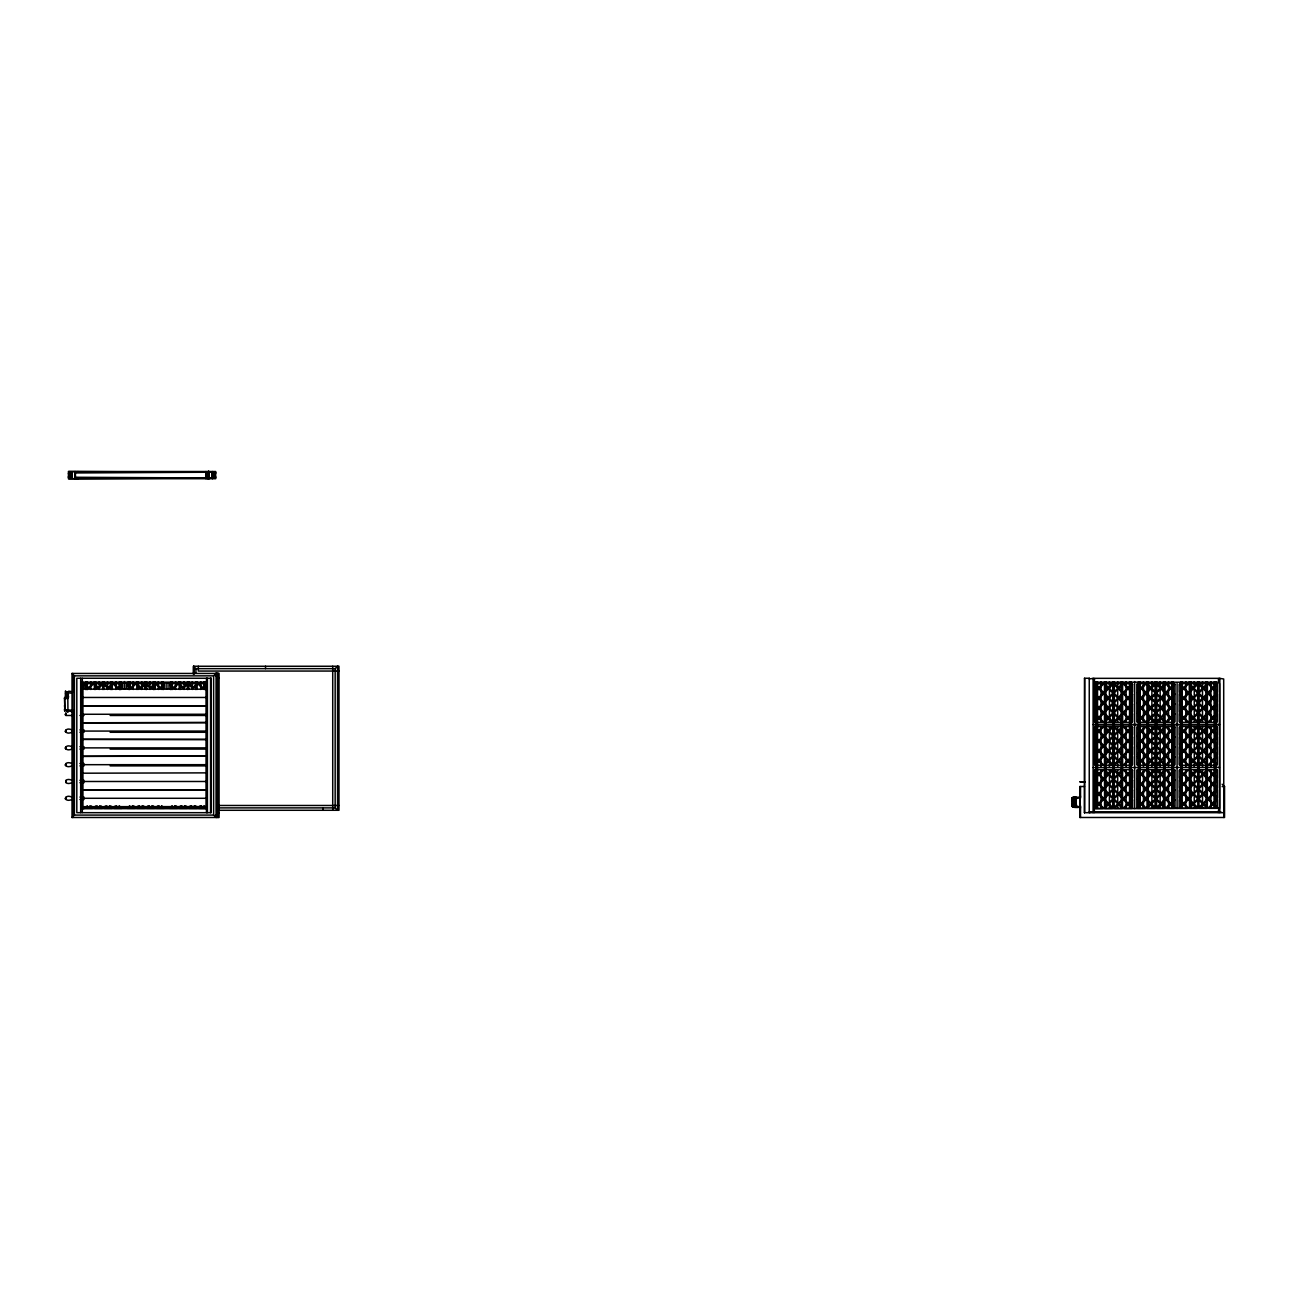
<?xml version="1.0" encoding="UTF-8"?>
<svg xmlns="http://www.w3.org/2000/svg" width="1289" height="1289" viewBox="0 0 1289 1289"><rect width="100%" height="100%" fill="white"/><g stroke="black" fill="none" stroke-linecap="round" stroke-linejoin="round"><path stroke-width="1.5" d="M64.498 709.578L64.998 710.513L64.498 697.816M67.946 697.816L64.45 698.412M72.265 709.659L72.297 711.705L72.265 710.287L64.659 709.595L64.692 710.803L64.708 697.607L68.72 696.898L67.35 697.43M64.676 706.275L64.676 705.856M64.676 697.929L64.659 697.607M65.433 698.139L65.53 690.888L65.916 694.32M65.916 698.316L65.691 695.383L65.916 698.67M71.942 749.086C63.66 752.518 63.693 743.157 71.942 746.685M65.868 695.593L65.707 696.431L65.723 692.837M67.946 710.497L67.769 694.11M72.265 693.111C65.916 693.611 68.962 688.971 68.236 696.833M68.446 476.559L68.43 477.51L69.155 476.559M68.43 473.675L69.155 472.709L69.155 473.675M70.718 476.559L70.702 477.51L69.977 476.559M70.702 473.675L70.702 472.709L69.977 473.675M72.265 476.559L71.54 477.478M72.248 473.675L71.54 472.741M209.881 472.225L75.004 472.95C75.568 467.601 75.68 482.876 74.843 477.268L209.881 477.993M206.321 688.954L206.321 798.294L82.142 798.294L82.142 807.043L82.142 688.729L82.142 729.429M206.047 472.95C205.982 467.601 206.321 482.747 205.918 477.268M206.466 808.719L206.466 807.784M206.691 472.95C206.691 467.665 206.707 482.553 206.691 477.365M207.738 472.95L208.125 471.565M208.125 472.854L208.125 471.79M209.06 472.95L209.172 471.516M211.767 476.559L212.476 477.51L212.476 476.559M211.75 473.675L212.476 472.709L212.476 473.675M214.038 476.559L214.022 477.51L213.297 476.559M214.022 473.675L214.022 472.709L213.297 473.675M214.86 476.559L215.569 477.51L215.569 476.559M214.844 473.675L215.569 472.709L215.569 473.675M1076.089 798.294C1076.621 794.926 1067.228 799.824 1075.751 797.746L1075.751 799.567L1072.48 799.808L1072.545 797.537L1072.303 805.883M1072.545 797.456L1075.832 797.005L1075.977 798.294M1072.48 797.73L1076.009 797.52L1075.977 798.648M1072.512 805.303L1072.545 806.415L1072.48 804.207L1072.48 806.624L1072.48 802.838M1072.851 802.08L1072.255 800.115M1075.574 799.921C1072.077 798.503 1072.48 804.803 1074.962 803.063M1074.962 802.676L1074.962 803.466C1072.69 805.013 1072.287 796.876 1076.524 799.019L1076.524 797.746M1073.238 802.177L1073.656 800.195M1073.656 802.451L1073.286 801.565L1073.447 802.435M1073.64 801.774L1073.463 799.567M1074.962 799.116L1074.962 801.79L1073.318 801.774M1075.977 806.108C1065.052 806.624 1082.067 809.041 1080.037 805.915M1075.977 803.128L1075.832 806.995L1075.977 797.746L1075.977 801.565M1080.037 806.995L1080.037 806.044M1080.037 799.47L1080.037 803.724M1080.037 798.294L1075.155 797.746L1075.155 799.019M1080.037 799.518L1080.037 798.648M1094.57 812.553L1094.071 808.058M1218.895 808.267L1094.039 808.751M64.708 698.461L68.188 698.412L68.188 693.047M64.659 709.595L64.692 710.803M65.433 697.655L65.433 697.285M65.691 694.497C64.611 691.258 68.188 691.146 67.189 694.11L65.884 693.144L65.9 694.529M65.916 748.925L65.916 746.685M67.801 695.399L67.801 696.833M67.834 694.529L67.785 691.935M82.142 773.207L206.321 772.868M82.142 756.401L206.321 756.063L82.142 756.289M206.321 722.678L82.142 722.791L206.321 722.452M206.321 705.985L82.142 705.985L206.321 706.098M206.321 789.883L82.142 789.77L206.321 790.109M1072.255 803.708L1072.335 801.242M1072.545 805.883L1072.48 804.094M1073.64 800.324C1074.575 798.536 1073.963 805.851 1074.414 802.966M1074.962 800.952L1074.51 803.837M1075.751 799.76L1075.542 802.354M1075.977 806.463L1075.977 805.399M1080.037 798.697L1080.037 797.81M1080.037 797.875L1080.037 797.037M1072.303 805.544L1080.134 806.882L1080.037 803.692M67.946 709.707L67.963 711.609M1076.524 806.302L1076.524 804.997C1071.095 802.966 1074.607 806.108 1074.833 803.434M1073.705 803.16L1073.318 801.661M65.691 696.737L65.868 697.929L65.884 696.817M65.691 693.724L65.707 694.272M67.834 693.095L67.85 692.08M67.995 710.916C65.497 711.641 67.979 710.755 67.995 711.754M323.136 810.282L323.152 807.881M1072.271 797.972L1072.335 799.712L1072.255 798.084M1074.301 803.273L1074.301 802.129M1075.977 799.841L1075.993 799.019L1076.009 799.921M65.916 715.427L65.916 713.075L65.916 715.476L71.942 715.476M71.942 797.085C63.677 793.492 63.677 803.095 71.942 799.486M206.578 682.961L81.642 683.122L81.642 682.155L206.466 682.155L206.466 683.089M1072.303 806.141L1072.255 804.239M64.788 710.513L72.281 711.56M1073.656 799.003L1073.673 805.029L1073.656 804.191M78.017 471.565L78.806 472.225M71.942 732.281C63.693 735.89 63.693 726.271 71.942 729.88M65.916 729.912L65.916 732.233M71.942 782.681C63.693 786.29 63.693 776.687 71.942 780.28M65.916 780.328L65.916 782.649M71.942 763.491C63.677 759.882 63.677 769.485 71.942 765.875M65.916 797.134L65.916 799.486M68.204 691.71C67.818 690.195 74.021 692.66 72.265 691.661M65.53 696.656L65.53 697.929M68.236 694.223L68.204 696.753L67.785 695.609M1075.558 805.029L1075.751 806.302M1074.962 804.191L1073.64 804.9M1073.656 799.824L1074.962 799.824M67.963 711.802L66.996 711.077L67.946 711.029M1073.64 803.788L1074.72 803.369M1089.237 678.981L1094.039 678.256M209.172 472.95L209.189 477.365M1074.817 800.807L1074.043 800.823M1074.639 800.92L1073.705 800.84M1218.202 812.586L1218.878 807.784M89.215 688.197L93.501 683.847L97.803 688.197M98.979 688.197L103.265 683.847L107.551 688.197M108.727 688.197L113.029 683.847L117.315 688.197M118.491 688.197L122.358 684.282L122.358 688.197M131.671 688.165L135.957 683.814L140.243 688.165M141.436 688.165L145.721 683.814L150.007 688.165M151.184 688.165L155.47 683.814L159.772 688.165M160.948 688.165L164.815 684.233L164.815 688.165M174.031 688.149L178.317 683.814L182.619 688.149M183.795 688.149L188.081 683.814L192.367 688.149M193.543 688.149L197.845 683.814L202.131 688.149M87.346 805.738L84.752 808.364L92.502 808.364L89.924 805.738M203.308 688.149L207.175 684.233M95.66 806.012L93.501 808.187L91.358 806.012M97.094 805.738L94.516 808.364L102.266 808.364L99.672 805.738M105.408 806.012L103.265 808.187L101.122 806.012M106.858 805.738L104.264 808.364L112.014 808.364L109.436 805.738M115.172 806.012L113.029 808.187L110.87 806.012M116.606 805.738L114.028 808.364L121.778 808.364L119.184 805.738M129.786 805.706L127.208 808.316L134.958 808.316L132.38 805.706M138.1 805.979L135.957 808.139L133.814 805.979M139.55 805.706L136.972 808.316L144.706 808.316L142.128 805.706M147.864 805.979L145.721 808.139L143.578 805.979M149.298 805.706L146.72 808.316L154.471 808.316L151.893 805.706M157.612 805.979L155.47 808.139L153.327 805.979M159.063 805.706L156.485 808.316L164.219 808.316L161.641 805.706M172.162 805.706L169.568 808.316L177.318 808.316L174.74 805.706M180.476 805.963L178.317 808.139L176.174 805.963M181.91 805.706L179.332 808.316L187.082 808.316L184.488 805.706M190.224 805.963L188.081 808.139L185.938 805.963M191.674 805.706L189.08 808.316L196.83 808.316L194.252 805.706M199.988 805.963L197.845 808.139L195.686 805.963M201.422 805.706L198.844 808.316L206.594 808.316L81.642 807.768L81.642 808.606L206.578 808.719M1189.538 808.316L1193.405 804.4L1197.272 808.316L1189.538 808.316L1189.28 767.728L1190.714 767.728L1190.714 808.284M72.023 817.484L74.408 815.083L74.408 675.855L72.023 673.454L219.082 673.454L219.082 817.484L72.023 817.484L72.023 673.454M215.65 675.855L218.05 673.309L215.65 673.309M335.156 668.653L337.541 666.252L337.573 810.282L335.156 807.881L335.156 668.653L195.928 668.653L193.511 666.252L193.511 674.26L193.543 666.252L338.975 666.252L338.975 810.282L217.519 810.282M74.408 675.855L213.636 675.855L216.053 673.454L216.053 817.484L213.636 815.083L74.408 815.083M1218.895 683.138L1218.282 678.352L1094.715 678.336L1094.039 682.864M75.036 478.686L75.036 471.516M205.918 471.516L205.918 478.718M77.372 477.993L78.017 478.654M1072.48 799.244L1074.978 799.019M82.303 678.32L82.303 812.553M210.542 812.666L210.542 678.24M1223.068 812.682L1084.436 812.682M67.27 711.157L67.624 711.641M215.65 472.225L68.365 471.516L215.65 471.516L215.65 478.718L68.365 478.718L215.65 477.993M338.959 671.053L198.329 671.053L198.297 666.252M72.796 678.256L72.796 812.682M218.083 678.256L219.066 678.256M1084.436 678.256L1089.414 678.256M1218.911 678.256L1223.696 678.981L1223.777 817.484M1094.039 682.187L1218.878 682.187M82.142 689.18L206.321 689.18M65.691 694.932L67.866 694.642M82.142 697.462L206.321 697.462M68.204 698.203L64.659 698.171M82.142 714.267L206.321 714.267M79.982 715.476L84.011 715.476M110.145 715.476L206.643 715.476M1093.265 724.482L1219.458 724.482M1093.265 724.676L1219.458 724.676M79.982 729.88L84.011 729.88M206.321 731.072L82.142 731.072L82.142 746.234M79.982 732.281L84.011 732.281M110.145 732.281L206.643 732.281M206.321 739.354L82.142 739.354L206.321 739.596M79.982 746.685L84.011 746.685M206.321 747.878L82.142 747.878L82.142 763.04M79.982 749.086L84.011 749.086M110.145 749.086L206.643 749.086M79.982 763.491L84.011 763.491M206.321 764.683L82.142 764.683L82.142 779.845M79.982 765.875L84.011 765.875M110.145 765.875L206.643 765.875M1105.898 767.181L1104.464 767.181L1104.464 724.692M1112.874 724.692L1112.874 767.181L1114.292 767.181L1114.292 724.692M1148.354 767.148L1146.92 767.148L1146.92 724.644M1163.645 724.644L1163.645 767.148L1165.063 767.148L1165.063 724.644M1173.457 724.644L1173.457 767.148L1172.039 767.148L1172.039 724.644M1182.271 767.132L1180.853 767.132L1180.853 724.644M1189.28 767.132L1190.714 767.132L1190.714 724.644M1206.005 767.132L1207.422 767.132L1207.422 724.644M1214.399 724.644L1214.399 767.132L1215.833 767.132M1093.265 767.583L1219.458 767.39M79.982 780.28L84.011 780.28M206.321 781.488L82.142 781.488L82.142 796.65M1084.822 781.811L1079.763 781.811L1085.306 781.827M79.982 782.681L84.011 782.681M1084.516 786.499L1079.747 786.499L1079.747 817.484L1224.55 817.484L1224.55 786.499L1222.149 786.628M1079.779 791.317L1080.488 797.15M79.982 797.085L84.011 797.085M79.982 799.486L84.011 799.486M1073.479 801.339L1074.962 801.162M1073.656 802.66L1073.64 803.482M1074.962 802.854L1073.463 803.047M1073.463 803.482L1075.622 803.74L1075.574 806.302M218.389 805.48L338.959 805.48M82.142 806.688L206.321 806.576L206.321 798.294M217.809 807.881L335.156 807.881M1220.86 811.844L1089.269 811.844L1089.995 812.682M218.083 812.682L219.066 812.682M1079.779 812.682L1080.488 806.866M209.172 478.718C207.755 458.948 209.398 484.551 209.06 477.268M1072.48 804.771L1074.978 805.013M1222.165 784.228L1224.55 786.628M215.65 814.954L218.05 817.484L218.067 673.454M172.855 688.149L168.988 684.233L168.988 688.149M130.495 688.165L126.628 684.233L126.628 688.165M88.039 688.197L84.172 684.282L84.172 688.197M204 805.706L206.578 808.477M65.916 763.491L65.916 765.875M1075.558 803.692L1075.558 804.61M65.868 696.608L65.691 695.593M81.739 807.8L81.755 808.719M207.738 477.268L207.738 478.654M77.082 477.623L77.082 478.09M76.696 477.623L76.728 478.718L77.098 477.913M75.648 477.913L75.648 477.623M1080.134 797.166L1075.767 797.311M1075.558 804.787L1075.606 802.676M1073.656 799.406L1073.656 799.889M208.125 478.654L208.125 477.365M207.738 477.881L207.722 472.225M1074.301 800.775L1074.301 801.919M265.534 666.252L265.534 668.653M1072.48 799.921L1072.641 802.209M67.801 694.094L67.769 696.06M65.9 693.836L65.868 696.044L65.723 693.836M1219.829 678.256L1219.829 812.682M1219.458 683.476L1219.458 808.477M1215.833 681.736L1215.833 724.225L1214.399 724.225L1214.399 681.736L1214.528 722.307M1215.833 724.644L1215.704 767.132M1215.704 808.284L1215.833 767.728L1214.399 767.728L1214.399 808.284L1214.528 769.646M1214.528 726.577L1214.528 767.132M1210.919 681.736L1210.919 722.307M1210.919 726.577L1210.919 767.132M1210.919 769.646L1210.919 808.284M1207.422 681.736L1207.422 724.225L1206.005 724.225L1206.005 681.736M1207.31 808.284L1207.422 767.728L1206.005 767.728L1206.133 808.284M1206.005 724.644L1206.133 767.132M1202.524 681.736L1202.524 722.307M1202.524 726.577L1202.524 767.132M1202.524 769.646L1202.524 808.284M1199.108 681.736L1199.108 724.225L1197.69 724.225L1197.69 681.736M1199.108 724.644L1199.108 767.132L1197.69 767.132L1197.69 724.644M1198.979 808.284L1199.108 767.728L1197.69 767.728L1197.819 808.284M1194.242 681.736L1194.242 722.307M1194.242 726.577L1194.242 767.132M1194.242 769.646L1194.242 808.284M1190.714 681.736L1190.714 724.225L1189.28 724.225L1189.28 681.736M1190.585 681.736L1190.585 722.307M1190.585 726.577L1190.585 767.132M1190.585 769.646L1190.585 808.284M1189.28 724.644L1189.409 767.132M1185.816 681.736L1185.816 722.307M1185.816 726.577L1185.816 767.132M1185.816 769.646L1185.816 808.284M1182.271 681.736L1182.271 724.225L1180.853 724.225L1180.853 681.736M1182.271 724.644L1182.158 767.132M1182.158 808.284L1182.271 767.728L1180.853 767.728L1180.853 808.284M1180.982 681.736L1180.982 722.307M1180.982 726.577L1181.03 767.406M1180.982 769.646L1180.982 808.284M1177.099 683.476L1177.099 808.477M1173.344 722.307L1173.344 681.736L1173.457 724.241L1172.039 724.241L1172.039 681.736M1173.344 726.577L1173.344 767.148M1173.344 769.662L1173.344 808.284L1173.457 767.728L1172.039 767.728L1172.039 808.284M1172.168 681.736L1172.168 722.307M1172.168 726.577L1172.168 767.148M1172.168 769.662L1172.168 808.284M1168.543 681.736L1168.543 722.307M1168.543 726.577L1168.543 767.148M1168.543 769.662L1168.543 808.284M1165.063 681.736L1165.063 724.241L1163.645 724.241L1163.645 681.736L1163.774 722.307M1164.934 808.284L1165.063 767.728L1163.645 767.728L1163.645 808.284L1163.774 769.662M1163.774 726.577L1163.774 767.148M1160.164 681.736L1160.164 722.307M1160.164 726.577L1160.164 767.148M1160.164 769.662L1160.164 808.284M1156.749 681.736L1156.749 724.241L1155.331 724.241L1155.331 681.736M1156.749 724.644L1156.749 767.148L1155.331 767.148L1155.331 724.644M1156.604 808.284L1156.749 767.728L1155.331 767.728L1155.331 808.284M1155.46 681.736L1155.46 722.307M1155.46 726.577L1155.46 767.148M1155.46 769.662L1155.46 808.284M1151.883 681.736L1151.883 722.307M1151.883 726.577L1151.883 767.148M1151.883 769.662L1151.883 808.284M1148.354 681.736L1148.354 724.241L1146.92 724.241L1146.92 681.736M1148.354 724.644L1148.225 767.148M1148.225 808.284L1148.354 767.728L1146.92 767.728L1147.049 808.284M1143.456 681.736L1143.456 722.307M1143.456 726.577L1143.456 767.148M1143.456 769.662L1143.456 808.284M1139.911 681.736L1139.911 724.241L1138.493 724.241L1138.493 681.736L1138.622 722.307M1139.911 724.644L1139.911 767.148L1138.493 767.148L1138.493 724.644M1139.911 808.284L1139.911 767.728L1138.493 767.728L1138.493 808.284L1138.622 769.662M1139.782 681.736L1139.782 722.307M1139.782 726.577L1139.782 767.148M1139.782 769.662L1139.782 808.284M1138.622 726.577L1138.67 767.406M1134.642 681.559L1134.642 808.525M1131.017 681.784L1131.017 724.273L1129.583 724.273L1129.583 681.784M1131.017 724.692L1131.017 767.181L1129.583 767.181L1129.583 724.692M1131.017 808.332L1131.017 767.761L1129.583 767.761L1129.583 808.332M1130.888 681.784L1130.888 722.339M1130.888 726.625L1130.888 767.181M1130.888 769.694L1130.888 808.332M1129.712 681.784L1129.712 722.339M1129.712 726.625L1129.712 767.181M1129.712 769.694L1129.712 808.332M1126.103 681.784L1126.103 722.339M1126.103 726.625L1126.103 767.181M1126.103 769.694L1126.103 808.332M1122.622 681.784L1122.622 724.273L1121.188 724.273L1121.188 681.784M1122.622 724.692L1122.622 767.181L1121.188 767.181L1121.188 724.692M1122.493 808.332L1122.622 767.761L1121.188 767.761L1121.317 808.332M1117.708 681.784L1117.708 722.339M1117.708 726.625L1117.708 767.181M1117.708 769.694L1117.708 808.332M1114.292 681.784L1114.292 724.273L1112.874 724.273L1112.874 681.784L1113.003 722.339M1114.163 808.332L1114.292 767.761L1112.874 767.761L1112.874 808.332L1113.003 769.694M1113.003 726.625L1113.003 767.181M1109.426 681.784L1109.426 722.339M1109.426 726.625L1109.426 767.181M1109.426 769.694L1109.426 808.332M1105.898 681.784L1105.898 724.273L1104.464 724.273L1104.464 681.784M1105.898 724.692L1105.769 767.181M1105.769 808.332L1105.898 767.761L1104.464 767.761L1104.592 808.332M1100.999 681.784L1100.999 722.339M1100.999 726.625L1100.999 767.181M1100.999 769.694L1100.999 808.332M1097.455 681.784L1097.455 724.273L1096.037 724.273L1096.037 681.784M1097.455 724.692L1097.455 767.181L1096.037 767.181L1096.037 724.692M1097.455 808.332L1097.455 767.761L1096.037 767.761L1096.037 808.332M1097.342 681.784L1097.342 722.339M1097.342 726.625L1097.342 767.181M1097.342 769.694L1097.342 808.332M1096.166 681.784L1096.166 722.339M1096.166 726.625L1096.214 767.454M1096.166 769.694L1096.166 808.332M1093.088 678.256L1093.088 812.682M1089.253 678.256L1089.237 812.682M1080.52 786.499L1080.52 798.117M1080.52 805.867L1080.52 817.484M1075.574 797.746L1075.622 800.276M1075.155 805.013L1075.155 806.302M1074.978 806.302L1074.978 797.746L1072.48 798.068L1072.48 799.808M337.96 666.252L337.944 810.282M332.723 666.252L332.723 810.282M216.826 673.454L216.826 817.484M214.844 472.225L214.876 477.993M214.038 472.225L214.038 477.993M213.636 675.855L213.636 815.083M213.281 472.225L213.281 477.993M212.411 471.516L212.411 478.718M211.734 472.225L211.783 477.993M208.173 471.516L208.173 478.718M207.416 678.24L207.416 812.666M206.466 678.24L206.466 812.666M205.628 681.736L205.628 689.47M205.499 681.736L205.499 689.47M204.339 681.736L204.339 689.47M204.21 681.736L204.21 689.47M200.713 681.736L200.713 689.47M197.233 681.736L197.104 689.47M195.944 681.736L195.944 689.47M195.928 668.653L195.928 672.632M195.815 681.736L195.815 689.47M193.914 666.252L193.93 674.26M192.319 681.736L192.319 689.47M188.903 681.736L188.774 689.47M187.63 683.669L187.63 689.47M187.485 681.736L187.485 689.47M184.053 681.736L184.053 689.47M180.508 681.736L180.379 689.47M179.09 681.736L179.219 689.47M175.61 681.736L175.61 689.47M170.776 681.736L170.776 689.47M170.647 681.736L170.647 689.47M166.893 683.476L166.909 689.325M163.268 681.736L163.268 689.47M163.139 681.736L163.139 689.47M161.834 681.736L161.963 689.47M158.354 681.736L158.354 689.47M154.873 681.736L154.873 689.47M154.744 681.736L154.744 689.47M153.568 681.736L153.568 689.47M153.439 681.736L153.439 689.47M149.959 681.736L149.959 689.47M146.543 681.736L146.543 689.47M146.414 681.736L146.414 689.47M145.27 683.669L145.27 689.47L145.125 681.736M141.693 681.736L141.693 689.47M138.149 681.736L138.02 689.47M136.715 681.736L136.86 689.47M133.25 681.736L133.25 689.47M129.722 681.736L129.722 689.47M129.593 681.736L129.593 689.47M128.288 681.736L128.417 689.47M124.534 683.476L124.534 689.325L124.453 681.559M120.812 681.784L120.812 689.502M120.683 681.784L120.683 689.502M115.897 681.784L115.897 689.502M112.288 681.784L112.288 689.502M111.128 681.784L111.128 689.502M110.999 681.784L110.999 689.502M107.503 681.784L107.503 689.502M104.087 681.784L103.958 689.502M102.814 683.718L102.814 689.502L102.669 681.784M99.237 681.784L99.237 689.502M95.692 681.784L95.563 689.502M94.274 681.784L94.403 689.502M90.794 681.784L90.794 689.502M85.976 681.784L85.976 689.502M85.831 681.784L85.831 689.502M82.883 682.268L82.883 808.67M80.788 682.252L80.788 808.654M80.675 678.24L80.675 812.65M72.796 673.454L72.796 692.274M72.796 710.303L72.796 817.484M72.232 472.225L72.281 477.993M71.556 472.225L71.523 477.993M70.734 472.225L70.686 477.993M69.977 472.225L69.977 477.993M69.171 472.225L69.139 477.993M68.414 472.225L68.462 477.993M67.189 692.805L67.189 694.11M66.512 691.742L66.529 694.964M64.45 706.018L64.45 705.889M65.433 798.117L65.433 798.954L65.433 798.117M65.433 781.311L65.433 781.311M65.433 764.506L65.433 765.344L65.433 764.506M65.433 747.701L65.433 748.538L65.433 747.539M65.433 730.895L65.433 731.749L65.433 730.895M65.433 714.09L65.433 714.944L65.433 714.09M75.648 472.048L75.648 472.048M83.849 808.622L83.849 807.8L83.866 808.622M66.529 695.206L66.529 696.511L66.529 695.206M92.502 683.686L88.635 687.601L84.752 683.686L92.502 683.686M102.266 683.686L98.383 687.601L94.516 683.686L102.266 683.686M112.014 683.686L108.147 687.601L104.264 683.686L112.014 683.686M121.778 683.686L117.895 687.601L114.028 683.686L121.778 683.686M134.958 683.637L131.075 687.569L127.208 683.637L134.958 683.637M144.706 683.637L140.839 687.569L136.972 683.637L144.706 683.637M154.471 683.637L150.604 687.569L146.72 683.637L154.471 683.637M164.219 683.637L160.352 687.569L156.485 683.637L164.219 683.637M177.318 683.637L173.451 687.553L169.568 683.637L177.318 683.637M187.082 683.637L183.199 687.553L179.332 683.637L187.082 683.637M196.83 683.637L192.963 687.553L189.08 683.637L196.83 683.637M206.594 683.637L202.711 687.553L198.844 683.637L206.594 683.637M1098.244 688.197L1094.361 692.129L1094.361 684.282L1098.244 688.197M1102.707 683.686L1098.824 687.601L1094.957 683.686L1102.707 683.686M1098.824 688.793L1094.538 693.144L1098.824 697.494L1103.11 693.144L1098.824 688.793M1103.706 683.847L1099.42 688.197L1103.706 692.547L1107.992 688.197L1103.706 683.847M1098.244 698.09L1094.361 702.006L1094.361 694.159L1098.244 698.09M1112.455 683.686L1108.588 687.601L1104.721 683.686L1112.455 683.686M1098.824 698.686L1094.538 703.021L1098.824 707.371L1103.11 703.021L1098.824 698.686M1103.706 693.74L1099.42 698.09L1103.706 702.424L1107.992 698.09L1103.706 693.74M1108.588 688.793L1104.302 693.144L1108.588 697.494L1112.874 693.144L1108.588 688.793M1113.47 683.847L1109.168 688.197L1113.47 692.547L1117.756 688.197L1113.47 683.847M1098.244 707.967L1094.361 711.899L1094.361 704.052L1098.244 707.967M1122.22 683.686L1118.336 687.601L1114.469 683.686L1122.22 683.686M1098.824 708.563L1094.538 712.914L1098.824 717.264L1103.11 712.914L1098.824 708.563M1103.706 703.617L1099.42 707.967L1103.706 712.318L1107.992 707.967L1103.706 703.617M1108.588 698.686L1104.302 703.021L1108.588 707.371L1112.874 703.021L1108.588 698.686M1113.47 693.74L1109.168 698.09L1113.47 702.424L1117.756 698.09L1113.47 693.74M1118.336 688.793L1114.05 693.144L1118.336 697.494L1122.638 693.144L1118.336 688.793M1123.218 683.847L1118.933 688.197L1123.218 692.547L1127.504 688.197L1123.218 683.847M1098.244 717.86L1094.361 721.776L1094.361 713.929L1098.244 717.86M1131.968 683.686L1128.101 687.601L1124.234 683.686L1131.968 683.686M1098.824 718.456L1094.957 722.372L1102.707 722.372L1098.824 718.456M1103.706 713.51L1099.42 717.86L1103.706 722.194L1107.992 717.86L1103.706 713.51M1108.588 708.563L1104.302 712.914L1108.588 717.264L1112.874 712.914L1108.588 708.563M1113.47 703.617L1109.168 707.967L1113.47 712.318L1117.756 707.967L1113.47 703.617M1118.336 698.686L1114.05 703.021L1118.336 707.371L1122.638 703.021L1118.336 698.686M1123.218 693.74L1118.933 698.09L1123.218 702.424L1127.504 698.09L1123.218 693.74M1128.101 688.793L1123.815 693.144L1128.101 697.494L1132.387 693.144L1128.101 688.793M1132.564 684.282L1128.697 688.197L1132.564 692.129L1132.564 684.282M1108.588 718.456L1104.721 722.372L1112.455 722.372L1108.588 718.456M1113.47 713.51L1109.168 717.86L1113.47 722.194L1117.756 717.86L1113.47 713.51M1118.336 708.563L1114.05 712.914L1118.336 717.264L1122.638 712.914L1118.336 708.563M1123.218 703.617L1118.933 707.967L1123.218 712.318L1127.504 707.967L1123.218 703.617M1128.101 698.686L1123.815 703.021L1128.101 707.371L1132.387 703.021L1128.101 698.686M1132.564 694.159L1128.697 698.09L1132.564 702.006L1132.564 694.159M1098.244 731.105L1094.361 735.036L1094.361 727.189L1098.244 731.105M1102.707 726.593L1098.824 730.509L1094.957 726.593L1102.707 726.593M1140.684 688.165L1136.817 692.08L1136.817 684.233L1140.684 688.165M1145.148 683.637L1141.281 687.569L1137.414 683.637L1145.148 683.637M1098.824 731.701L1094.538 736.051L1098.824 740.402L1103.11 736.051L1098.824 731.701M1103.706 726.754L1099.42 731.105L1103.706 735.455L1107.992 731.105L1103.706 726.754M1141.281 688.761L1136.995 693.095L1141.281 697.446L1145.567 693.095L1141.281 688.761M1146.163 683.814L1141.877 688.165L1146.163 692.499L1150.449 688.165L1146.163 683.814M1118.336 718.456L1114.469 722.372L1122.22 722.372L1118.336 718.456M1123.218 713.51L1118.933 717.86L1123.218 722.194L1127.504 717.86L1123.218 713.51M1128.101 708.563L1123.815 712.914L1128.101 717.264L1132.387 712.914L1128.101 708.563M1132.564 704.052L1128.697 707.967L1132.564 711.899L1132.564 704.052M1098.244 740.998L1094.361 744.913L1094.361 737.066L1098.244 740.998M1112.455 726.593L1108.588 730.509L1104.721 726.593L1112.455 726.593M1140.684 698.042L1136.817 701.973L1136.817 694.127L1140.684 698.042M1154.912 683.637L1151.045 687.569L1147.162 683.637L1154.912 683.637M1098.824 741.594L1094.538 745.928L1098.824 750.279L1103.11 745.928L1098.824 741.594M1103.706 736.647L1099.42 740.998L1103.706 745.332L1107.992 740.998L1103.706 736.647M1108.588 731.701L1104.302 736.051L1108.588 740.402L1112.874 736.051L1108.588 731.701M1113.47 726.754L1109.168 731.105L1113.47 735.455L1117.756 731.105L1113.47 726.754M1141.281 698.638L1136.995 702.988L1141.281 707.339L1145.567 702.988L1141.281 698.638M1146.163 693.708L1141.877 698.042L1146.163 702.392L1150.449 698.042L1146.163 693.708M1151.045 688.761L1146.743 693.095L1151.045 697.446L1155.331 693.095L1151.045 688.761M1155.911 683.814L1151.625 688.165L1155.911 692.499L1160.213 688.165L1155.911 683.814M1128.101 718.456L1124.234 722.372L1131.968 722.372L1128.101 718.456M1132.564 713.929L1128.697 717.86L1132.564 721.776L1132.564 713.929M1098.244 750.875L1094.361 754.806L1094.361 746.959L1098.244 750.875M1122.22 726.593L1118.336 730.509L1114.469 726.593L1122.22 726.593M1140.684 707.935L1136.817 711.85L1136.817 704.003L1140.684 707.935M1164.66 683.637L1160.793 687.569L1156.926 683.637L1164.66 683.637M1098.824 751.471L1094.538 755.821L1098.824 760.172L1103.11 755.821L1098.824 751.471M1103.706 746.524L1099.42 750.875L1103.706 755.225L1107.992 750.875L1103.706 746.524M1108.588 741.594L1104.302 745.928L1108.588 750.279L1112.874 745.928L1108.588 741.594M1113.47 736.647L1109.168 740.998L1113.47 745.332L1117.756 740.998L1113.47 736.647M1118.336 731.701L1114.05 736.051L1118.336 740.402L1122.638 736.051L1118.336 731.701M1123.218 726.754L1118.933 731.105L1123.218 735.455L1127.504 731.105L1123.218 726.754M1141.281 708.531L1136.995 712.865L1141.281 717.216L1145.567 712.865L1141.281 708.531M1146.163 703.585L1141.877 707.935L1146.163 712.269L1150.449 707.935L1146.163 703.585M1151.045 698.638L1146.743 702.988L1151.045 707.339L1155.331 702.988L1151.045 698.638M1155.911 693.708L1151.625 698.042L1155.911 702.392L1160.213 698.042L1155.911 693.708M1160.793 688.761L1156.507 693.095L1160.793 697.446L1165.079 693.095L1160.793 688.761M1165.675 683.814L1161.389 688.165L1165.675 692.499L1169.961 688.165L1165.675 683.814M1098.244 760.768L1094.361 764.683L1094.361 756.836L1098.244 760.768M1131.968 726.593L1128.101 730.509L1124.234 726.593L1131.968 726.593M1140.684 717.812L1136.817 721.743L1136.817 713.897L1140.684 717.812M1174.424 683.637L1170.557 687.569L1166.674 683.637L1174.424 683.637M1098.824 761.364L1094.957 765.279L1102.707 765.279L1098.824 761.364M1103.706 756.417L1099.42 760.768L1103.706 765.102L1107.992 760.768L1103.706 756.417M1108.588 751.471L1104.302 755.821L1108.588 760.172L1112.874 755.821L1108.588 751.471M1113.47 746.524L1109.168 750.875L1113.47 755.225L1117.756 750.875L1113.47 746.524M1118.336 741.594L1114.05 745.928L1118.336 750.279L1122.638 745.928L1118.336 741.594M1123.218 736.647L1118.933 740.998L1123.218 745.332L1127.504 740.998L1123.218 736.647M1128.101 731.701L1123.815 736.051L1128.101 740.402L1132.387 736.051L1128.101 731.701M1132.564 727.189L1128.697 731.105L1132.564 735.036L1132.564 727.189M1141.281 718.408L1137.414 722.339L1145.148 722.339L1141.281 718.408M1146.163 713.478L1141.877 717.812L1146.163 722.162L1150.449 717.812L1146.163 713.478M1151.045 708.531L1146.743 712.865L1151.045 717.216L1155.331 712.865L1151.045 708.531M1155.911 703.585L1151.625 707.935L1155.911 712.269L1160.213 707.935L1155.911 703.585M1160.793 698.638L1156.507 702.988L1160.793 707.339L1165.079 702.988L1160.793 698.638M1165.675 693.708L1161.389 698.042L1165.675 702.392L1169.961 698.042L1165.675 693.708M1170.557 688.761L1166.271 693.095L1170.557 697.446L1174.843 693.095L1170.557 688.761M1175.02 684.233L1171.137 688.165L1175.02 692.08L1175.02 684.233M1108.588 761.364L1104.721 765.279L1112.455 765.279L1108.588 761.364M1113.47 756.417L1109.168 760.768L1113.47 765.102L1117.756 760.768L1113.47 756.417M1118.336 751.471L1114.05 755.821L1118.336 760.172L1122.638 755.821L1118.336 751.471M1123.218 746.524L1118.933 750.875L1123.218 755.225L1127.504 750.875L1123.218 746.524M1128.101 741.594L1123.815 745.928L1128.101 750.279L1132.387 745.928L1128.101 741.594M1132.564 737.066L1128.697 740.998L1132.564 744.913L1132.564 737.066M1151.045 718.408L1147.162 722.339L1154.912 722.339L1151.045 718.408M1155.911 713.478L1151.625 717.812L1155.911 722.162L1160.213 717.812L1155.911 713.478M1160.793 708.531L1156.507 712.865L1160.793 717.216L1165.079 712.865L1160.793 708.531M1165.675 703.585L1161.389 707.935L1165.675 712.269L1169.961 707.935L1165.675 703.585M1170.557 698.638L1166.271 702.988L1170.557 707.339L1174.843 702.988L1170.557 698.638M1175.02 694.127L1171.137 698.042L1175.02 701.973L1175.02 694.127M1098.244 774.19L1094.361 778.105L1094.361 770.258L1098.244 774.19M1102.707 769.662L1098.824 773.593L1094.957 769.662L1102.707 769.662M1140.684 731.072L1136.817 734.988L1136.817 727.141L1140.684 731.072M1145.148 726.545L1141.281 730.476L1137.414 726.545L1145.148 726.545M1183.06 688.149L1179.177 692.08L1179.177 684.233L1183.06 688.149M1187.523 683.637L1183.64 687.553L1179.773 683.637L1187.523 683.637M1098.824 774.786L1094.538 779.12L1098.824 783.47L1103.11 779.12L1098.824 774.786M1103.706 769.839L1099.42 774.19L1103.706 778.524L1107.992 774.19L1103.706 769.839M1141.281 731.669L1136.995 736.019L1141.281 740.353L1145.567 736.019L1141.281 731.669M1146.163 726.722L1141.877 731.072L1146.163 735.407L1150.449 731.072L1146.163 726.722M1183.64 688.761L1179.354 693.095L1183.64 697.446L1187.926 693.095L1183.64 688.761M1188.522 683.814L1184.237 688.149L1188.522 692.499L1192.808 688.149L1188.522 683.814M1118.336 761.364L1114.469 765.279L1122.22 765.279L1118.336 761.364M1123.218 756.417L1118.933 760.768L1123.218 765.102L1127.504 760.768L1123.218 756.417M1128.101 751.471L1123.815 755.821L1128.101 760.172L1132.387 755.821L1128.101 751.471M1132.564 746.959L1128.697 750.875L1132.564 754.806L1132.564 746.959M1160.793 718.408L1156.926 722.339L1164.66 722.339L1160.793 718.408M1165.675 713.478L1161.389 717.812L1165.675 722.162L1169.961 717.812L1165.675 713.478M1170.557 708.531L1166.271 712.865L1170.557 717.216L1174.843 712.865L1170.557 708.531M1175.02 704.003L1171.137 707.935L1175.02 711.85L1175.02 704.003M1140.684 740.949L1136.817 744.881L1136.817 737.034L1140.684 740.949M1154.912 726.545L1151.045 730.476L1147.162 726.545L1154.912 726.545M1098.244 784.066L1094.361 787.998L1094.361 780.151L1098.244 784.066M1112.455 769.662L1108.588 773.593L1104.721 769.662L1112.455 769.662M1183.06 698.042L1179.177 701.957L1179.177 694.127L1183.06 698.042M1197.272 683.637L1193.405 687.553L1189.538 683.637L1197.272 683.637M1098.824 784.663L1094.538 789.013L1098.824 793.363L1103.11 789.013L1098.824 784.663M1103.706 779.716L1099.42 784.066L1103.706 788.417L1107.992 784.066L1103.706 779.716M1108.588 774.786L1104.302 779.12L1108.588 783.47L1112.874 779.12L1108.588 774.786M1113.47 769.839L1109.168 774.19L1113.47 778.524L1117.756 774.19L1113.47 769.839M1141.281 741.546L1136.995 745.896L1141.281 750.246L1145.567 745.896L1141.281 741.546M1146.163 736.615L1141.877 740.949L1146.163 745.3L1150.449 740.949L1146.163 736.615M1151.045 731.669L1146.743 736.019L1151.045 740.353L1155.331 736.019L1151.045 731.669M1155.911 726.722L1151.625 731.072L1155.911 735.407L1160.213 731.072L1155.911 726.722M1183.64 698.638L1179.354 702.988L1183.64 707.323L1187.926 702.988L1183.64 698.638M1188.522 693.691L1184.237 698.042L1188.522 702.392L1192.808 698.042L1188.522 693.691M1193.405 688.761L1189.119 693.095L1193.405 697.446L1197.69 693.095L1193.405 688.761M1198.287 683.814L1193.985 688.149L1198.287 692.499L1202.573 688.149L1198.287 683.814M1128.101 761.364L1124.234 765.279L1131.968 765.279L1128.101 761.364M1132.564 756.836L1128.697 760.768L1132.564 764.683L1132.564 756.836M1170.557 718.408L1166.674 722.339L1174.424 722.339L1170.557 718.408M1175.02 713.897L1171.137 717.812L1175.02 721.743L1175.02 713.897M1140.684 750.843L1136.817 754.758L1136.817 746.911L1140.684 750.843M1164.66 726.545L1160.793 730.476L1156.926 726.545L1164.66 726.545M1183.06 707.919L1179.177 711.85L1179.177 704.003L1183.06 707.919M1207.036 683.637L1203.153 687.553L1199.286 683.637L1207.036 683.637M1098.244 793.96L1094.361 797.875L1094.361 790.028L1098.244 793.96M1122.22 769.662L1118.336 773.593L1114.469 769.662L1122.22 769.662M1141.281 751.439L1136.995 755.789L1141.281 760.123L1145.567 755.789L1141.281 751.439M1146.163 746.492L1141.877 750.843L1146.163 755.177L1150.449 750.843L1146.163 746.492M1151.045 741.546L1146.743 745.896L1151.045 750.246L1155.331 745.896L1151.045 741.546M1155.911 736.615L1151.625 740.949L1155.911 745.3L1160.213 740.949L1155.911 736.615M1160.793 731.669L1156.507 736.019L1160.793 740.353L1165.079 736.019L1160.793 731.669M1165.675 726.722L1161.389 731.072L1165.675 735.407L1169.961 731.072L1165.675 726.722M1183.64 708.531L1179.354 712.865L1183.64 717.216L1187.926 712.865L1183.64 708.531M1188.522 703.585L1184.237 707.919L1188.522 712.269L1192.808 707.919L1188.522 703.585M1193.405 698.638L1189.119 702.988L1193.405 707.323L1197.69 702.988L1193.405 698.638M1198.287 693.691L1193.985 698.042L1198.287 702.392L1202.573 698.042L1198.287 693.691M1203.153 688.761L1198.867 693.095L1203.153 697.446L1207.455 693.095L1203.153 688.761M1208.035 683.814L1203.749 688.149L1208.035 692.499L1212.321 688.149L1208.035 683.814M1098.824 794.556L1094.538 798.89L1098.824 803.24L1103.11 798.89L1098.824 794.556M1103.706 789.609L1099.42 793.96L1103.706 798.294L1107.992 793.96L1103.706 789.609M1108.588 784.663L1104.302 789.013L1108.588 793.363L1112.874 789.013L1108.588 784.663M1113.47 779.716L1109.168 784.066L1113.47 788.417L1117.756 784.066L1113.47 779.716M1118.336 774.786L1114.05 779.12L1118.336 783.47L1122.638 779.12L1118.336 774.786M1123.218 769.839L1118.933 774.19L1123.218 778.524L1127.504 774.19L1123.218 769.839M1098.244 803.837L1094.361 807.768L1094.361 799.921L1098.244 803.837M1131.968 769.662L1128.101 773.593L1124.234 769.662L1131.968 769.662M1140.684 760.719L1136.817 764.651L1136.817 756.804L1140.684 760.719M1174.424 726.545L1170.557 730.476L1166.674 726.545L1174.424 726.545M1183.06 717.812L1179.177 721.727L1179.177 713.897L1183.06 717.812M1216.784 683.637L1212.917 687.553L1209.05 683.637L1216.784 683.637M1141.281 761.316L1137.414 765.247L1145.148 765.247L1141.281 761.316M1146.163 756.385L1141.877 760.719L1146.163 765.07L1150.449 760.719L1146.163 756.385M1151.045 751.439L1146.743 755.789L1151.045 760.123L1155.331 755.789L1151.045 751.439M1155.911 746.492L1151.625 750.843L1155.911 755.177L1160.213 750.843L1155.911 746.492M1160.793 741.546L1156.507 745.896L1160.793 750.246L1165.079 745.896L1160.793 741.546M1165.675 736.615L1161.389 740.949L1165.675 745.3L1169.961 740.949L1165.675 736.615M1170.557 731.669L1166.271 736.019L1170.557 740.353L1174.843 736.019L1170.557 731.669M1175.02 727.141L1171.137 731.072L1175.02 734.988L1175.02 727.141M1183.64 718.408L1179.773 722.339L1187.523 722.339L1183.64 718.408M1188.522 713.462L1184.237 717.812L1188.522 722.162L1192.808 717.812L1188.522 713.462M1193.405 708.531L1189.119 712.865L1193.405 717.216L1197.69 712.865L1193.405 708.531M1198.287 703.585L1193.985 707.919L1198.287 712.269L1202.573 707.919L1198.287 703.585M1203.153 698.638L1198.867 702.988L1203.153 707.323L1207.455 702.988L1203.153 698.638M1208.035 693.691L1203.749 698.042L1208.035 702.392L1212.321 698.042L1208.035 693.691M1212.917 688.761L1208.631 693.095L1212.917 697.446L1217.203 693.095L1212.917 688.761M1217.38 684.233L1213.513 688.149L1217.38 692.08L1217.38 684.233M1098.824 804.433L1094.957 808.364L1102.707 808.364L1098.824 804.433M1103.706 799.486L1099.42 803.837L1103.706 808.187L1107.992 803.837L1103.706 799.486M1108.588 794.556L1104.302 798.89L1108.588 803.24L1112.874 798.89L1108.588 794.556M1113.47 789.609L1109.168 793.96L1113.47 798.294L1117.756 793.96L1113.47 789.609M1118.336 784.663L1114.05 789.013L1118.336 793.363L1122.638 789.013L1118.336 784.663M1123.218 779.716L1118.933 784.066L1123.218 788.417L1127.504 784.066L1123.218 779.716M1128.101 774.786L1123.815 779.12L1128.101 783.47L1132.387 779.12L1128.101 774.786M1132.564 770.258L1128.697 774.19L1132.564 778.105L1132.564 770.258M1108.588 804.433L1104.721 808.364L1112.455 808.364L1108.588 804.433M1113.47 799.486L1109.168 803.837L1113.47 808.187L1117.756 803.837L1113.47 799.486M1118.336 794.556L1114.05 798.89L1118.336 803.24L1122.638 798.89L1118.336 794.556M1123.218 789.609L1118.933 793.96L1123.218 798.294L1127.504 793.96L1123.218 789.609M1128.101 784.663L1123.815 789.013L1128.101 793.363L1132.387 789.013L1128.101 784.663M1132.564 780.151L1128.697 784.066L1132.564 787.998L1132.564 780.151M1151.045 761.316L1147.162 765.247L1154.912 765.247L1151.045 761.316M1155.911 756.385L1151.625 760.719L1155.911 765.07L1160.213 760.719L1155.911 756.385M1160.793 751.439L1156.507 755.789L1160.793 760.123L1165.079 755.789L1160.793 751.439M1165.675 746.492L1161.389 750.843L1165.675 755.177L1169.961 750.843L1165.675 746.492M1170.557 741.546L1166.271 745.896L1170.557 750.246L1174.843 745.896L1170.557 741.546M1175.02 737.034L1171.137 740.949L1175.02 744.881L1175.02 737.034M1193.405 718.408L1189.538 722.339L1197.272 722.339L1193.405 718.408M1198.287 713.462L1193.985 717.812L1198.287 722.162L1202.573 717.812L1198.287 713.462M1203.153 708.531L1198.867 712.865L1203.153 717.216L1207.455 712.865L1203.153 708.531M1208.035 703.585L1203.749 707.919L1208.035 712.269L1212.321 707.919L1208.035 703.585M1212.917 698.638L1208.631 702.988L1212.917 707.323L1217.203 702.988L1212.917 698.638M1217.38 694.127L1213.513 698.042L1217.38 701.957L1217.38 694.127M1140.684 774.141L1136.817 778.073L1136.817 770.226L1140.684 774.141M1145.148 769.63L1141.281 773.545L1137.414 769.63L1145.148 769.63M1183.06 731.072L1179.177 734.988L1179.177 727.141L1183.06 731.072M1187.523 726.545L1183.64 730.46L1179.773 726.545L1187.523 726.545M1141.281 774.737L1136.995 779.088L1141.281 783.438L1145.567 779.088L1141.281 774.737M1146.163 769.807L1141.877 774.141L1146.163 778.492L1150.449 774.141L1146.163 769.807M1183.64 731.669L1179.354 736.003L1183.64 740.353L1187.926 736.003L1183.64 731.669M1188.522 726.722L1184.237 731.072L1188.522 735.407L1192.808 731.072L1188.522 726.722M1118.336 804.433L1114.469 808.364L1122.22 808.364L1118.336 804.433M1123.218 799.486L1118.933 803.837L1123.218 808.187L1127.504 803.837L1123.218 799.486M1128.101 794.556L1123.815 798.89L1128.101 803.24L1132.387 798.89L1128.101 794.556M1132.564 790.028L1128.697 793.96L1132.564 797.875L1132.564 790.028M1160.793 761.316L1156.926 765.247L1164.66 765.247L1160.793 761.316M1165.675 756.385L1161.389 760.719L1165.675 765.07L1169.961 760.719L1165.675 756.385M1170.557 751.439L1166.271 755.789L1170.557 760.123L1174.843 755.789L1170.557 751.439M1175.02 746.911L1171.137 750.843L1175.02 754.758L1175.02 746.911M1203.153 718.408L1199.286 722.339L1207.036 722.339L1203.153 718.408M1208.035 713.462L1203.749 717.812L1208.035 722.162L1212.321 717.812L1208.035 713.462M1212.917 708.531L1208.631 712.865L1212.917 717.216L1217.203 712.865L1212.917 708.531M1217.38 704.003L1213.513 707.919L1217.38 711.85L1217.38 704.003M1140.684 784.034L1136.817 787.95L1136.817 780.103L1140.684 784.034M1154.912 769.63L1151.045 773.545L1147.162 769.63L1154.912 769.63M1183.06 740.949L1179.177 744.865L1179.177 737.034L1183.06 740.949M1197.272 726.545L1193.405 730.46L1189.538 726.545L1197.272 726.545M1141.281 784.63L1136.995 788.981L1141.281 793.315L1145.567 788.981L1141.281 784.63M1146.163 779.684L1141.877 784.034L1146.163 788.369L1150.449 784.034L1146.163 779.684M1151.045 774.737L1146.743 779.088L1151.045 783.438L1155.331 779.088L1151.045 774.737M1155.911 769.807L1151.625 774.141L1155.911 778.492L1160.213 774.141L1155.911 769.807M1183.64 741.546L1179.354 745.896L1183.64 750.23L1187.926 745.896L1183.64 741.546M1188.522 736.599L1184.237 740.949L1188.522 745.3L1192.808 740.949L1188.522 736.599M1193.405 731.669L1189.119 736.003L1193.405 740.353L1197.69 736.003L1193.405 731.669M1198.287 726.722L1193.985 731.072L1198.287 735.407L1202.573 731.072L1198.287 726.722M1128.101 804.433L1124.234 808.364L1131.968 808.364L1128.101 804.433M1132.564 799.921L1128.697 803.837L1132.564 807.768L1132.564 799.921M1170.557 761.316L1166.674 765.247L1174.424 765.247L1170.557 761.316M1175.02 756.804L1171.137 760.719L1175.02 764.651L1175.02 756.804M1212.917 718.408L1209.05 722.339L1216.784 722.339L1212.917 718.408M1217.38 713.897L1213.513 717.812L1217.38 721.727L1217.38 713.897M1140.684 793.911L1136.817 797.843L1136.817 789.996L1140.684 793.911M1164.66 769.63L1160.793 773.545L1156.926 769.63L1164.66 769.63M1183.06 750.843L1179.177 754.758L1179.177 746.911L1183.06 750.843M1207.036 726.545L1203.153 730.46L1199.286 726.545L1207.036 726.545M1141.281 794.507L1136.995 798.858L1141.281 803.208L1145.567 798.858L1141.281 794.507M1146.163 789.577L1141.877 793.911L1146.163 798.262L1150.449 793.911L1146.163 789.577M1151.045 784.63L1146.743 788.981L1151.045 793.315L1155.331 788.981L1151.045 784.63M1155.911 779.684L1151.625 784.034L1155.911 788.369L1160.213 784.034L1155.911 779.684M1160.793 774.737L1156.507 779.088L1160.793 783.438L1165.079 779.088L1160.793 774.737M1165.675 769.807L1161.389 774.141L1165.675 778.492L1169.961 774.141L1165.675 769.807M1183.64 751.439L1179.354 755.773L1183.64 760.123L1187.926 755.773L1183.64 751.439M1188.522 746.492L1184.237 750.843L1188.522 755.177L1192.808 750.843L1188.522 746.492M1193.405 741.546L1189.119 745.896L1193.405 750.23L1197.69 745.896L1193.405 741.546M1198.287 736.599L1193.985 740.949L1198.287 745.3L1202.573 740.949L1198.287 736.599M1203.153 731.669L1198.867 736.003L1203.153 740.353L1207.455 736.003L1203.153 731.669M1208.035 726.722L1203.749 731.072L1208.035 735.407L1212.321 731.072L1208.035 726.722M1183.06 760.719L1179.177 764.635L1179.177 756.804L1183.06 760.719M1216.784 726.545L1212.917 730.46L1209.05 726.545L1216.784 726.545M1140.684 803.804L1136.817 807.72L1136.817 799.873L1140.684 803.804M1174.424 769.63L1170.557 773.545L1166.674 769.63L1174.424 769.63M1141.281 804.4L1137.414 808.316L1145.148 808.316L1141.281 804.4M1146.163 799.454L1141.877 803.804L1146.163 808.139L1150.449 803.804L1146.163 799.454M1151.045 794.507L1146.743 798.858L1151.045 803.208L1155.331 798.858L1151.045 794.507M1155.911 789.577L1151.625 793.911L1155.911 798.262L1160.213 793.911L1155.911 789.577M1160.793 784.63L1156.507 788.981L1160.793 793.315L1165.079 788.981L1160.793 784.63M1165.675 779.684L1161.389 784.034L1165.675 788.369L1169.961 784.034L1165.675 779.684M1170.557 774.737L1166.271 779.088L1170.557 783.438L1174.843 779.088L1170.557 774.737M1175.02 770.226L1171.137 774.141L1175.02 778.073L1175.02 770.226M1183.64 761.316L1179.773 765.247L1187.523 765.247L1183.64 761.316M1188.522 756.369L1184.237 760.719L1188.522 765.07L1192.808 760.719L1188.522 756.369M1193.405 751.439L1189.119 755.773L1193.405 760.123L1197.69 755.773L1193.405 751.439M1198.287 746.492L1193.985 750.843L1198.287 755.177L1202.573 750.843L1198.287 746.492M1203.153 741.546L1198.867 745.896L1203.153 750.23L1207.455 745.896L1203.153 741.546M1208.035 736.599L1203.749 740.949L1208.035 745.3L1212.321 740.949L1208.035 736.599M1212.917 731.669L1208.631 736.003L1212.917 740.353L1217.203 736.003L1212.917 731.669M1217.38 727.141L1213.513 731.072L1217.38 734.988L1217.38 727.141M1193.405 761.316L1189.538 765.247L1197.272 765.247L1193.405 761.316M1198.287 756.369L1193.985 760.719L1198.287 765.07L1202.573 760.719L1198.287 756.369M1203.153 751.439L1198.867 755.773L1203.153 760.123L1207.455 755.773L1203.153 751.439M1208.035 746.492L1203.749 750.843L1208.035 755.177L1212.321 750.843L1208.035 746.492M1212.917 741.546L1208.631 745.896L1212.917 750.23L1217.203 745.896L1212.917 741.546M1217.38 737.034L1213.513 740.949L1217.38 744.865L1217.38 737.034M1151.045 804.4L1147.162 808.316L1154.912 808.316L1151.045 804.4M1155.911 799.454L1151.625 803.804L1155.911 808.139L1160.213 803.804L1155.911 799.454M1160.793 794.507L1156.507 798.858L1160.793 803.208L1165.079 798.858L1160.793 794.507M1165.675 789.577L1161.389 793.911L1165.675 798.262L1169.961 793.911L1165.675 789.577M1170.557 784.63L1166.271 788.981L1170.557 793.315L1174.843 788.981L1170.557 784.63M1175.02 780.103L1171.137 784.034L1175.02 787.95L1175.02 780.103M1183.06 774.141L1179.177 778.057L1179.177 770.226L1183.06 774.141M1187.523 769.63L1183.64 773.545L1179.773 769.63L1187.523 769.63M1183.64 774.737L1179.354 779.088L1183.64 783.422L1187.926 779.088L1183.64 774.737M1188.522 769.791L1184.237 774.141L1188.522 778.492L1192.808 774.141L1188.522 769.791M1203.153 761.316L1199.286 765.247L1207.036 765.247L1203.153 761.316M1208.035 756.369L1203.749 760.719L1208.035 765.07L1212.321 760.719L1208.035 756.369M1212.917 751.439L1208.631 755.773L1212.917 760.123L1217.203 755.773L1212.917 751.439M1217.38 746.911L1213.513 750.843L1217.38 754.758L1217.38 746.911M1160.793 804.4L1156.926 808.316L1164.66 808.316L1160.793 804.4M1165.675 799.454L1161.389 803.804L1165.675 808.139L1169.961 803.804L1165.675 799.454M1170.557 794.507L1166.271 798.858L1170.557 803.208L1174.843 798.858L1170.557 794.507M1175.02 789.996L1171.137 793.911L1175.02 797.843L1175.02 789.996M1183.06 784.034L1179.177 787.95L1179.177 780.103L1183.06 784.034M1197.272 769.63L1193.405 773.545L1189.538 769.63L1197.272 769.63M1183.64 784.63L1179.354 788.965L1183.64 793.315L1187.926 788.965L1183.64 784.63M1188.522 779.684L1184.237 784.034L1188.522 788.369L1192.808 784.034L1188.522 779.684M1193.405 774.737L1189.119 779.088L1193.405 783.422L1197.69 779.088L1193.405 774.737M1198.287 769.791L1193.985 774.141L1198.287 778.492L1202.573 774.141L1198.287 769.791M1212.917 761.316L1209.05 765.247L1216.784 765.247L1212.917 761.316M1217.38 756.804L1213.513 760.719L1217.38 764.635L1217.38 756.804M1170.557 804.4L1166.674 808.316L1174.424 808.316L1170.557 804.4M1175.02 799.873L1171.137 803.804L1175.02 807.72L1175.02 799.873M1183.06 793.911L1179.177 797.827L1179.177 789.996L1183.06 793.911M1207.036 769.63L1203.153 773.545L1199.286 769.63L1207.036 769.63M1183.64 794.507L1179.354 798.858L1183.64 803.192L1187.926 798.858L1183.64 794.507M1188.522 789.561L1184.237 793.911L1188.522 798.262L1192.808 793.911L1188.522 789.561M1193.405 784.63L1189.119 788.965L1193.405 793.315L1197.69 788.965L1193.405 784.63M1198.287 779.684L1193.985 784.034L1198.287 788.369L1202.573 784.034L1198.287 779.684M1203.153 774.737L1198.867 779.088L1203.153 783.422L1207.455 779.088L1203.153 774.737M1208.035 769.791L1203.749 774.141L1208.035 778.492L1212.321 774.141L1208.035 769.791M1183.06 803.804L1179.177 807.72L1179.177 799.873L1183.06 803.804M1216.784 769.63L1212.917 773.545L1209.05 769.63L1216.784 769.63M1183.64 804.4L1179.773 808.316L1187.523 808.316L1183.64 804.4M1188.522 799.454L1184.237 803.804L1188.522 808.139L1192.808 803.804L1188.522 799.454M1193.405 794.507L1189.119 798.858L1193.405 803.192L1197.69 798.858L1193.405 794.507M1198.287 789.561L1193.985 793.911L1198.287 798.262L1202.573 793.911L1198.287 789.561M1203.153 784.63L1198.867 788.965L1203.153 793.315L1207.455 788.965L1203.153 784.63M1208.035 779.684L1203.749 784.034L1208.035 788.369L1212.321 784.034L1208.035 779.684M1212.917 774.737L1208.631 779.088L1212.917 783.422L1217.203 779.088L1212.917 774.737M1217.38 770.226L1213.513 774.141L1217.38 778.057L1217.38 770.226M1198.287 799.454L1193.985 803.804L1198.287 808.139L1202.573 803.804L1198.287 799.454M1203.153 794.507L1198.867 798.858L1203.153 803.192L1207.455 798.858L1203.153 794.507M1208.035 789.561L1203.749 793.911L1208.035 798.262L1212.321 793.911L1208.035 789.561M1212.917 784.63L1208.631 788.965L1212.917 793.315L1217.203 788.965L1212.917 784.63M1217.38 780.103L1213.513 784.034L1217.38 787.95L1217.38 780.103M1203.153 804.4L1199.286 808.316L1207.036 808.316L1203.153 804.4M1208.035 799.454L1203.749 803.804L1208.035 808.139L1212.321 803.804L1208.035 799.454M1212.917 794.507L1208.631 798.858L1212.917 803.192L1217.203 798.858L1212.917 794.507M1217.38 789.996L1213.513 793.911L1217.38 797.827L1217.38 789.996M1212.917 804.4L1209.05 808.316L1216.784 808.316L1212.917 804.4M1217.38 799.873L1213.513 803.804L1217.38 807.72L1217.38 799.873M211.235 678.256L76.808 678.256L76.808 812.682L211.235 812.682L211.235 678.256M1084.548 812.682L1084.613 678.256L1084.5 812.682M172.082 689.47L172.082 681.736L171.953 689.47M119.523 689.502L119.523 681.784L119.394 689.502M87.265 689.502L87.265 681.784L87.136 689.502"/></g></svg>
